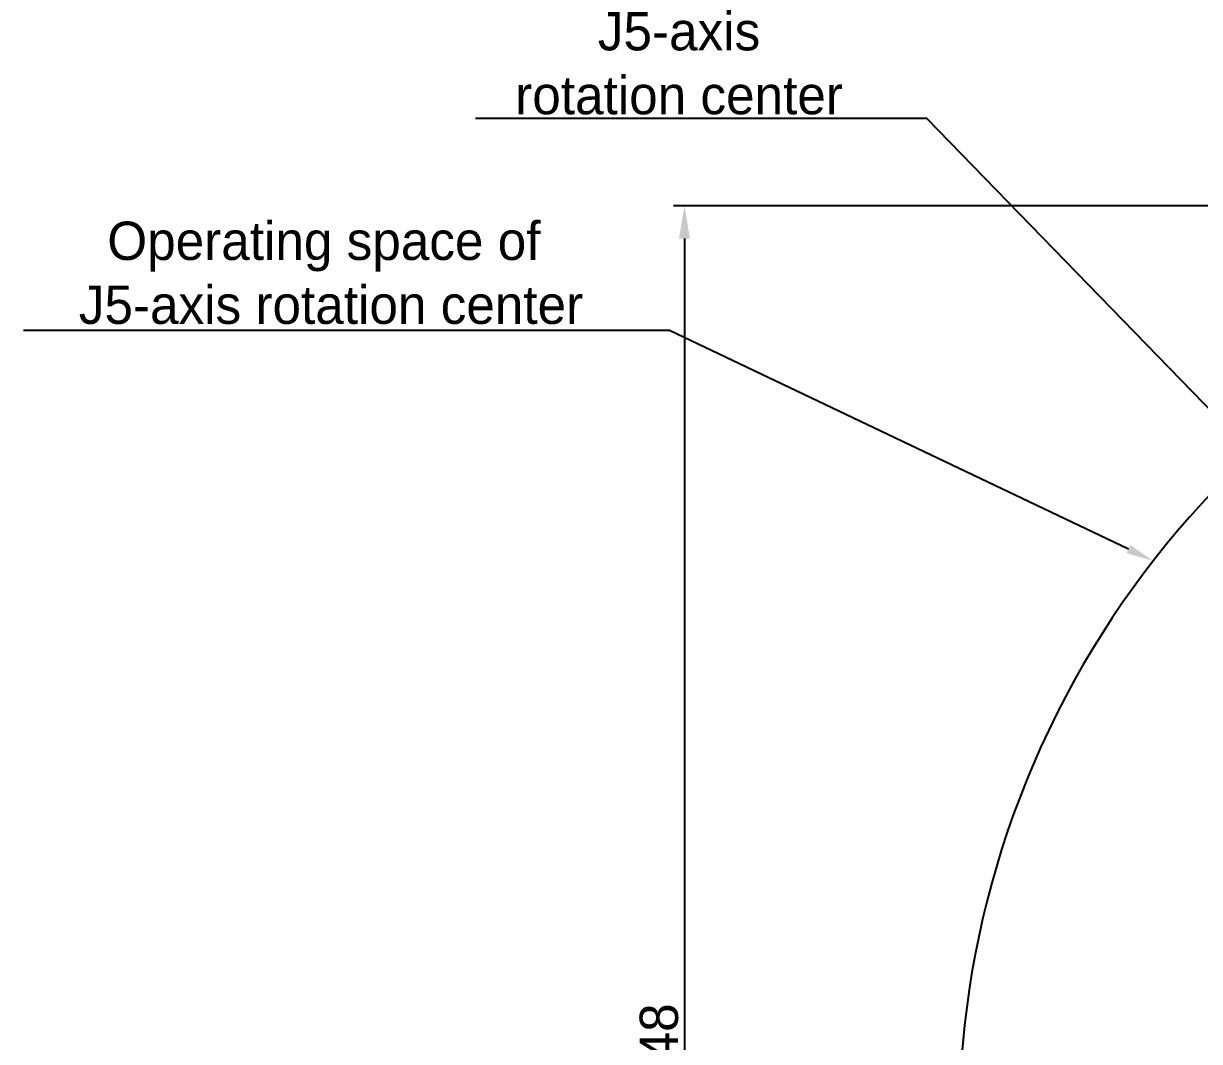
# Model space of a CAD drawing. Header units: millimetres. Extents: x 4086 to 8300, y 123 to 1549.
# Drawn here: x 7432.2 to 7647, y 1119.1 to 1304.9 of the extents above; entities that cross this region are included whole.
import ezdxf
from ezdxf import colors
from ezdxf.entities.mleader import LeaderData, LeaderLine
from ezdxf.math import Vec2, Vec3

# ---------------------------------------------------------------- set-up
doc = ezdxf.new("R2010")
doc.units = ezdxf.units.MM
for name, color, linetype in [('多重引线', 7, 'Continuous'), ('尺寸标注', 7, 'Continuous'), ('运动范围', 7, 'Continuous')]:
    doc.layers.add(name, color=color, linetype=linetype)
doc.styles.add('思源黑', font='SourceHanSansCN-Normal.ttf')
doc.dimstyles.new('尺寸标注_1_4比例', dxfattribs={"dimtxt": 7, "dimasz": 6, "dimexe": 2, "dimexo": 1.5, "dimgap": 1, "dimtad": 1, "dimdec": 1, "dimlfac": 4, "dimdsep": 46, "dimtxsty": '思源黑', "dimcen": 0.09, "dimadec": 0, "dimazin": 0, "dimtp": 0.01, "dimtm": 0.01, "dimtfac": 1, "dimtdec": 1, "dimtofl": 0, "dimtmove": 0, "dimatfit": 3, "dimfxl": 1, "dimtolj": 1, "dimarcsym": 0})

# ---------------------------------------------------------------- blocks, each defined once
blk = doc.blocks.new('*D793')
at = {"layer": 'Defpoints', "color": 0}
for p in [(7771.13, 1271.64), (7552.91, 959.63), (7712.8, 959.63)]:
    blk.add_point(p, dxfattribs=at)
at = {"layer": '尺寸标注', "color": 0, "lineweight": -2}
for p, q in [((7769.63, 1271.64), (7550.91, 1271.64)), ((7552.91, 1265.64), (7552.91, 965.63)), ((7711.3, 959.63), (7550.91, 959.63))]:
    blk.add_line(p, q, dxfattribs=at)
at = {"layer": '尺寸标注', "color": 0}
for points in [[(7553.91, 1265.64), (7551.91, 1265.64), (7552.91, 1271.64)], [(7551.91, 965.63), (7553.91, 965.63), (7552.91, 959.63)]]:
    blk.add_solid(points, dxfattribs=at)
at = {"layer": '尺寸标注', "color": 0, "insert": (7548.29, 1115.64), "char_height": 7, "attachment_point": 5, "rotation": 90, "style": '思源黑'}
blk.add_mtext('\\A1;1248', dxfattribs=at)

msp = doc.modelspace()

# ---------------------------------------------------------------- linework, layer by layer
at = {"layer": '运动范围'}
msp.add_arc((7771.1327, 1103.5546), 168.0862, 10, 225, dxfattribs=at)

# ---------------------------------------------------------------- dimensions: what is measured, and where the dimension line sits
at = {"layer": '尺寸标注'}
dim = msp.add_linear_dim(base=(7552.9138, 959.6321), p1=(7771.1327, 1271.6408), p2=(7712.7964, 959.6321), angle=90, dimstyle='尺寸标注_1_4比例', dxfattribs=at)
dim.commit()
dim.dimension.update_dxf_attribs({"geometry": '*D793', "text_midpoint": (7552.9138, 1115.6364), "dimtype": 160})

# ---------------------------------------------------------------- leaders
at = {"layer": '多重引线'}
ml = msp.add_multileader_mtext('Standard', dxfattribs=at)
ml.set_content('{\\C256;J5-axis \\Protation center }', style='思源黑')
ml.set_leader_properties(linetype='ByLayer')
ml.build(insert=Vec2(0, 0))
ml.multileader.update_dxf_attribs({"text_left_attachment_type": 5, "text_right_attachment_type": 5, "dogleg_length": 10, "arrow_head_size": 5})
ctx = ml.context
ctx.base_point, ctx.char_height, ctx.arrow_head_size, ctx.landing_gap_size, ctx.plane_origin = Vec3(7516.7142, 1287.5455), 7, 5, 2.5, Vec3(8338.2461, 1408.1618)
ctx.left_attachment, ctx.right_attachment, ctx.text_align_type = 5, 5, 1
notes = []
notes.append((ctx, [(0, (1, 1, 0), (7597.1432, 1287.5455), (-1, 0), 10, [(0, [(7686.1432, 1196.0546)], 0, [])])]))
ctx.mtext.insert, ctx.mtext.alignment, ctx.mtext.flow_direction = Vec3(7551.9287, 1307.0058), 2, 5
ml = msp.add_multileader_mtext('Standard', dxfattribs=at)
ml.set_content('{\\C256;Operating space of\\P J5-axis rotation center }', style='思源黑')
ml.set_leader_properties(linetype='ByLayer')
ml.build(insert=Vec2(0, 0))
ml.multileader.update_dxf_attribs({"text_left_attachment_type": 5, "text_right_attachment_type": 5, "dogleg_length": 10, "arrow_head_size": 5})
ctx = ml.context
ctx.base_point, ctx.char_height, ctx.arrow_head_size, ctx.landing_gap_size, ctx.plane_origin = Vec3(7433.9763, 1248.8849), 7, 5, 2.5, Vec3(8146.4734, 1377.0782)
ctx.left_attachment, ctx.right_attachment, ctx.text_align_type = 5, 5, 1
notes.append((ctx, [(0, (1, 1, 0), (7550.1703, 1248.8849), (-1, 0), 10, [(0, [(7638.5021, 1206.8121)], 0, [])])]))
ctx.mtext.insert, ctx.mtext.alignment, ctx.mtext.flow_direction = Vec3(7487.0733, 1268.747), 2, 5
for ctx, leaders in notes:
    for number, flags, end, landing, length, lines in leaders:
        leader = LeaderData()
        leader.index, (leader.has_last_leader_line, leader.has_dogleg_vector, leader.attachment_direction) = number, flags
        leader.last_leader_point, leader.dogleg_vector, leader.dogleg_length = Vec3(end), Vec3(landing), length
        for number, points, colour, breaks in lines:
            line = LeaderLine()
            line.index, line.vertices, line.color, line.breaks = number, Vec3.list(points), colors.encode_raw_color(colour), breaks
            leader.lines.append(line)
        ctx.leaders.append(leader)

doc.saveas('drawing.dxf')
